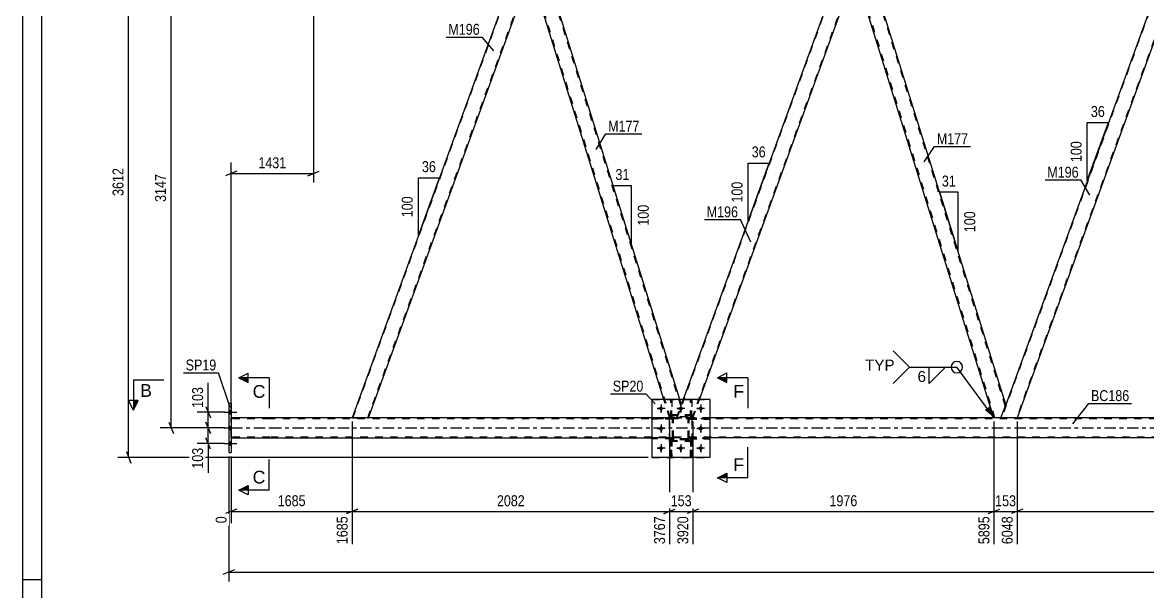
# Model space of a CAD drawing. Header units: millimetres. Extents: x 0 to 841, y 0 to 594.
# Drawn here: x 0 to 295.2, y 294.9 to 444.2 of the extents above; entities that cross this region are included whole.
import ezdxf

# ---------------------------------------------------------------- set-up
doc = ezdxf.new("R2010")
doc.units = ezdxf.units.MM
doc.linetypes.add('DXK_LINE_DOT2', pattern=[3.9198, 1.9599, -1.9599])
doc.linetypes.add('DXK_LINE_DOT3', pattern=[5.9187, 2.979, -0.9799, 0.9799, -0.9799])
doc.styles.add('Arial', font='ARIAL.TTF', dxfattribs={"height": 0.2})
doc.styles.add('Arial Narrow', font='ARIALN.TTF', dxfattribs={"height": 0.2})

# ---------------------------------------------------------------- blocks, each defined once
blk = doc.blocks.new('Unknown-814553059-1135')
at = {"color": 5, "linetype": 'Continuous'}
for p, q in [((0, 594), (0, 0)), ((5, 589), (5, 5)), ((5, 298), (0, 298))]:
    blk.add_line(p, q, dxfattribs=at)
blk = doc.blocks.new('Part-814553059-3948 - 3729')
at = {"color": 7, "linetype": 'DXK_LINE_DOT2'}
for p, q in [((170.57, 335.28), (165.17, 335.28)), ((165.17, 334.96), (165.17, 335.28)), ((170.57, 334.96), (165.17, 334.96)), ((169.97, 334.96), (169.97, 335.28)), ((170.57, 335.28), (170.57, 334.96))]:
    blk.add_line(p, q, dxfattribs=at)
blk = doc.blocks.new('Part-814553059-4118 - 3729')
at = {"color": 2, "linetype": 'Continuous'}
for p, q in [((64.87, 340.5), (54.75, 340.5)), ((165.17, 340.5), (64.97, 340.5)), ((335.44, 340.5), (180.37, 340.5)), ((54.75, 335.22), (64.87, 335.22)), ((64.97, 335.22), (165.17, 335.22)), ((335.44, 335.22), (180.37, 335.22))]:
    blk.add_line(p, q, dxfattribs=at)
at = {"color": 7, "linetype": 'DXK_LINE_DOT2'}
for p, q in [((54.75, 335.22), (54.75, 340.5)), ((64.87, 340.26), (54.75, 340.26)), ((740.54, 340.26), (64.97, 340.26)), ((180.37, 340.5), (165.17, 340.5)), ((64.87, 335.46), (54.75, 335.46)), ((741.3, 335.46), (64.97, 335.46)), ((180.37, 335.22), (165.17, 335.22))]:
    blk.add_line(p, q, dxfattribs=at)
at = {"color": 7, "linetype": 'DXK_LINE_DOT3'}
for p, q in [((54.75, 337.86), (64.87, 337.86)), ((64.97, 337.86), (740.92, 337.86))]:
    blk.add_line(p, q, dxfattribs=at)
blk = doc.blocks.new('Part-814553059-3914 - 3729')
at = {"color": 7, "linetype": 'DXK_LINE_DOT2'}
for p, q in [((174.97, 334.96), (174.97, 335.28)), ((174.97, 335.28), (180.37, 335.28)), ((180.37, 334.96), (174.97, 334.96)), ((175.57, 334.96), (175.57, 335.28)), ((180.37, 335.28), (180.37, 334.96))]:
    blk.add_line(p, q, dxfattribs=at)
blk = doc.blocks.new('Part-814553059-3931 - 3729')
at = {"color": 7, "linetype": 'DXK_LINE_DOT2'}
for p, q in [((170.57, 340.24), (170.6, 340.43)), ((170.6, 340.43), (170.57, 340.24)), ((170.57, 335.2), (170.57, 340.24)), ((170.81, 340.24), (170.83, 340.34)), ((170.81, 335.2), (170.81, 340.24)), ((170.83, 340.34), (170.88, 340.41)), ((170.86, 340.69), (171.05, 340.72)), ((171.05, 340.72), (170.86, 340.69)), ((170.88, 340.41), (170.96, 340.47)), ((170.96, 340.47), (171.05, 340.48)), ((174.49, 340.72), (171.05, 340.72)), ((171.05, 340.48), (174.49, 340.48)), ((174.49, 340.72), (174.67, 340.69)), ((174.67, 340.69), (174.49, 340.72)), ((174.49, 340.48), (174.58, 340.47)), ((174.58, 340.47), (174.66, 340.41)), ((174.66, 340.41), (174.71, 340.34)), ((174.71, 340.34), (174.73, 340.24)), ((174.73, 335.2), (174.73, 340.24)), ((174.93, 340.43), (174.97, 340.24)), ((174.97, 340.24), (174.93, 340.43)), ((174.97, 335.2), (174.97, 340.24)), ((170.6, 335.02), (170.57, 335.2)), ((170.57, 335.2), (170.6, 335.02)), ((170.83, 335.11), (170.81, 335.2)), ((170.88, 335.03), (170.83, 335.11)), ((171.05, 334.72), (170.86, 334.76)), ((170.86, 334.76), (171.05, 334.72)), ((170.96, 334.98), (170.88, 335.03)), ((171.05, 334.96), (170.96, 334.98)), ((174.49, 334.96), (171.05, 334.96)), ((174.49, 334.72), (171.05, 334.72)), ((174.58, 334.98), (174.49, 334.96)), ((174.67, 334.76), (174.49, 334.72)), ((174.49, 334.72), (174.67, 334.76)), ((174.66, 335.03), (174.58, 334.98)), ((174.71, 335.11), (174.66, 335.03)), ((174.73, 335.2), (174.71, 335.11)), ((174.97, 335.2), (174.93, 335.02)), ((174.93, 335.02), (174.97, 335.2))]:
    blk.add_line(p, q, dxfattribs=at)
at = {"color": 7, "linetype": 'DXK_LINE_DOT3'}
blk.add_line((172.77, 337.72), (172.77, 337.72), dxfattribs=at)
at = {"color": 7, "linetype": 'DXK_LINE_DOT2'}
for centre, start, end in [((171.05, 340.24), 112.5, 157.5), ((171.05, 340.24), 112.5, 157.5), ((174.49, 340.24), 22.5, 67.5), ((174.49, 340.24), 22.5, 67.5), ((171.05, 335.2), 202.5, 247.5), ((171.05, 335.2), 202.5, 247.5), ((174.49, 335.2), 292.5, 337.5), ((174.49, 335.2), 292.5, 337.5)]:
    blk.add_arc(centre, 0.48, start, end, dxfattribs=at)
blk = doc.blocks.new('Part-814553059-3932 - 3729')
at = {"color": 7, "linetype": 'DXK_LINE_DOT2'}
for p, q in [((175.77, 341.12), (169.77, 341.12)), ((169.77, 334.32), (169.77, 341.12)), ((175.77, 334.32), (175.77, 341.12)), ((175.77, 334.32), (169.77, 334.32))]:
    blk.add_line(p, q, dxfattribs=at)
blk = doc.blocks.new('Part-814553059-3933 - 3729')
at = {"color": 7, "linetype": 'DXK_LINE_DOT2'}
for p, q in [((174.97, 340.16), (174.97, 340.48)), ((174.97, 340.48), (180.37, 340.48)), ((180.37, 340.16), (174.97, 340.16)), ((175.57, 340.16), (175.57, 340.48)), ((180.37, 340.48), (180.37, 340.16))]:
    blk.add_line(p, q, dxfattribs=at)
blk = doc.blocks.new('Bolt-814553059-4096 - 3729')
at = {"linetype": 'Continuous'}
for points in [[(54.75, 341.52), (54.75, 342.4), (54.11, 342.4), (54.11, 341.52)], [(54.75, 341.52), (54.75, 342.4), (54.11, 342.4), (54.11, 341.52)], [(54.75, 341.52), (54.75, 342.4), (54.11, 342.4), (54.11, 341.52)], [(54.75, 337.44), (54.75, 338.32), (54.11, 338.32), (54.11, 337.44)], [(54.75, 337.44), (54.75, 338.32), (54.11, 338.32), (54.11, 337.44)], [(54.75, 333.32), (54.75, 334.2), (54.11, 334.2), (54.11, 333.32)], [(54.75, 333.32), (54.75, 334.2), (54.11, 334.2), (54.11, 333.32)], [(54.75, 333.32), (54.75, 334.2), (54.11, 334.2), (54.11, 333.32)]]:
    blk.add_hatch(color=1, dxfattribs=at).paths.add_polyline_path(points)
at = {"color": 1, "linetype": 'Continuous'}
for p, q in [((52.95, 341.96), (56.27, 341.96)), ((52.95, 341.96), (56.27, 341.96)), ((52.95, 341.96), (56.27, 341.96)), ((54.11, 342.4), (54.75, 342.4)), ((54.11, 342.4), (54.75, 342.4)), ((54.11, 342.4), (54.75, 342.4)), ((54.11, 341.52), (54.75, 341.52)), ((54.11, 341.52), (54.75, 341.52)), ((54.11, 341.52), (54.75, 341.52)), ((52.95, 337.88), (56.27, 337.88)), ((52.95, 337.88), (56.27, 337.88)), ((54.11, 338.32), (54.75, 338.32)), ((54.11, 338.32), (54.75, 338.32)), ((54.11, 337.44), (54.75, 337.44)), ((54.11, 337.44), (54.75, 337.44)), ((52.95, 333.76), (56.27, 333.76)), ((52.95, 333.76), (56.27, 333.76)), ((52.95, 333.76), (56.27, 333.76)), ((54.11, 334.2), (54.75, 334.2)), ((54.11, 334.2), (54.75, 334.2)), ((54.11, 334.2), (54.75, 334.2)), ((54.11, 333.32), (54.75, 333.32)), ((54.11, 333.32), (54.75, 333.32)), ((54.11, 333.32), (54.75, 333.32))]:
    blk.add_line(p, q, dxfattribs=at)
blk = doc.blocks.new('Part-814553059-3947 - 3729')
at = {"color": 7, "linetype": 'DXK_LINE_DOT2'}
for p, q in [((170.57, 340.48), (165.17, 340.48)), ((165.17, 340.16), (165.17, 340.48)), ((170.57, 340.16), (165.17, 340.16)), ((169.97, 340.16), (169.97, 340.48)), ((170.57, 340.48), (170.57, 340.16))]:
    blk.add_line(p, q, dxfattribs=at)
blk = doc.blocks.new('Bolt-814553059-3953 - 3729')
at = {"linetype": 'Continuous'}
for points in [[(168.09, 342.92, -1), (167.05, 342.92, -1)], [(173.29, 342.92, -1), (172.25, 342.92, -1)], [(178.49, 342.92, -1), (177.45, 342.92, -1)], [(168.09, 337.72, -1), (167.05, 337.72, -1)], [(178.49, 337.72, -1), (177.45, 337.72, -1)], [(168.09, 332.52, -1), (167.05, 332.52, -1)], [(173.29, 332.52, -1), (172.25, 332.52, -1)], [(178.49, 332.52, -1), (177.45, 332.52, -1)]]:
    blk.add_hatch(color=1, dxfattribs=at).paths.add_polyline_path(points)
at = {"color": 1, "linetype": 'Continuous'}
for p, q in [((168.61, 342.92), (166.53, 342.92)), ((167.57, 343.96), (167.57, 341.88)), ((173.81, 342.92), (171.73, 342.92)), ((172.77, 343.96), (172.77, 341.88)), ((179.01, 342.92), (176.93, 342.92)), ((177.97, 343.96), (177.97, 341.88)), ((168.61, 337.72), (166.53, 337.72)), ((167.57, 338.76), (167.57, 336.68)), ((179.01, 337.72), (176.93, 337.72)), ((177.97, 338.76), (177.97, 336.68)), ((168.61, 332.52), (166.53, 332.52)), ((167.57, 333.56), (167.57, 331.48)), ((173.81, 332.52), (171.73, 332.52)), ((172.77, 333.56), (172.77, 331.48)), ((179.01, 332.52), (176.93, 332.52)), ((177.97, 333.56), (177.97, 331.48))]:
    blk.add_line(p, q, dxfattribs=at)
blk = doc.blocks.new('Bolt-814553059-3954 - 3729')
at = {"color": 1, "linetype": 'Continuous'}
for p, q in [((166.53, 342.92), (167.22, 342.92)), ((167.57, 343.96), (167.57, 343.27)), ((167.57, 341.88), (167.57, 342.58)), ((168.61, 342.92), (167.91, 342.92)), ((171.73, 342.92), (172.42, 342.92)), ((172.77, 343.96), (172.77, 343.27)), ((172.77, 341.88), (172.77, 342.58)), ((173.81, 342.92), (173.11, 342.92)), ((176.93, 342.92), (177.62, 342.92)), ((177.97, 343.96), (177.97, 343.27)), ((177.97, 341.88), (177.97, 342.58)), ((179.01, 342.92), (178.31, 342.92)), ((166.53, 337.72), (167.22, 337.72)), ((167.57, 338.76), (167.57, 338.07)), ((167.57, 336.68), (167.57, 337.38)), ((168.61, 337.72), (167.91, 337.72)), ((176.93, 337.72), (177.62, 337.72)), ((177.97, 338.76), (177.97, 338.07)), ((177.97, 336.68), (177.97, 337.38)), ((179.01, 337.72), (178.31, 337.72)), ((166.53, 332.52), (167.22, 332.52)), ((167.57, 333.56), (167.57, 332.87)), ((167.57, 331.48), (167.57, 332.18)), ((168.61, 332.52), (167.91, 332.52)), ((171.73, 332.52), (172.42, 332.52)), ((172.77, 333.56), (172.77, 332.87)), ((172.77, 331.48), (172.77, 332.18)), ((173.81, 332.52), (173.11, 332.52)), ((176.93, 332.52), (177.62, 332.52)), ((177.97, 333.56), (177.97, 332.87)), ((177.97, 331.48), (177.97, 332.18)), ((179.01, 332.52), (178.31, 332.52))]:
    blk.add_line(p, q, dxfattribs=at)
blk = doc.blocks.new('Part-814553059-3980 - 3729')
at = {"color": 2, "linetype": 'Continuous'}
for p, q in [((54.11, 344.36), (54.75, 344.36)), ((54.11, 344.36), (54.11, 331.36)), ((54.75, 344.36), (54.75, 331.36)), ((54.11, 331.36), (54.75, 331.36))]:
    blk.add_line(p, q, dxfattribs=at)
blk = doc.blocks.new('Part-814553059-3999 - 3729')
at = {"color": 2, "linetype": 'Continuous'}
for p, q in [((170.12, 345.32), (170.12, 345.32)), ((170.44, 345.32), (170.12, 345.32)), ((170.44, 345.32), (170.44, 345.32))]:
    blk.add_line(p, q, dxfattribs=at)
at = {"color": 7, "linetype": 'DXK_LINE_DOT2'}
for p, q in [((170.12, 340.48), (170.12, 345.32)), ((170.44, 340.48), (170.44, 345.32)), ((170.12, 341.08), (170.44, 341.08)), ((170.44, 340.48), (170.12, 340.48))]:
    blk.add_line(p, q, dxfattribs=at)
blk = doc.blocks.new('Part-814553059-4005 - 3729')
at = {"color": 7, "linetype": 'DXK_LINE_DOT2'}
for p, q in [((170.12, 340.48), (170.12, 345.32)), ((170.12, 345.32), (170.44, 345.32)), ((170.44, 345.32), (170.44, 340.48)), ((170.12, 341.08), (170.44, 341.08)), ((170.44, 340.48), (170.12, 340.48))]:
    blk.add_line(p, q, dxfattribs=at)
blk = doc.blocks.new('Part-814553059-4008 - 3729')
at = {"color": 7, "linetype": 'DXK_LINE_DOT2'}
for p, q in [((175.32, 330.12), (175.32, 334.96)), ((175.32, 334.96), (175.64, 334.96)), ((175.32, 334.36), (175.64, 334.36)), ((175.64, 334.96), (175.64, 330.12)), ((175.64, 330.12), (175.32, 330.12))]:
    blk.add_line(p, q, dxfattribs=at)
blk = doc.blocks.new('Part-814553059-4011 - 3729')
at = {"color": 7, "linetype": 'DXK_LINE_DOT2'}
for p, q in [((170.12, 330.12), (170.12, 334.96)), ((170.12, 334.96), (170.44, 334.96)), ((170.12, 334.36), (170.44, 334.36)), ((170.44, 334.96), (170.44, 330.12)), ((170.44, 330.12), (170.12, 330.12))]:
    blk.add_line(p, q, dxfattribs=at)
blk = doc.blocks.new('Part-814553059-4014 - 3729')
at = {"color": 7, "linetype": 'DXK_LINE_DOT2'}
for p, q in [((180.37, 335.28), (174.97, 335.28)), ((174.97, 335.28), (174.97, 334.96)), ((174.97, 334.96), (180.37, 334.96)), ((175.57, 334.96), (175.57, 335.28)), ((180.37, 334.96), (180.37, 335.28))]:
    blk.add_line(p, q, dxfattribs=at)
blk = doc.blocks.new('Part-814553059-4025 - 3729')
at = {"color": 7, "linetype": 'DXK_LINE_DOT2'}
for p, q in [((180.37, 340.48), (174.97, 340.48)), ((174.97, 340.48), (174.97, 340.16)), ((174.97, 340.16), (180.37, 340.16)), ((175.57, 340.16), (175.57, 340.48)), ((180.37, 340.16), (180.37, 340.48))]:
    blk.add_line(p, q, dxfattribs=at)
blk = doc.blocks.new('Part-814553059-4033 - 3729')
at = {"color": 2, "linetype": 'Continuous'}
for p, q in [((220.03, 461.72), (218.5, 457.53)), ((221.35, 461.72), (220.03, 461.72)), ((258.05, 343.97), (221.35, 461.72)), ((254.94, 340.5), (218.48, 457.47)), ((218.5, 457.53), (218.5, 457.52)), ((256.78, 340.5), (258.03, 343.92))]:
    blk.add_line(p, q, dxfattribs=at)
at = {"color": 7, "linetype": 'DXK_LINE_DOT2'}
for p, q in [((257.91, 343.6), (221.09, 461.72)), ((255.19, 340.5), (218.62, 457.84)), ((218.5, 457.53), (218.48, 457.47)), ((258.03, 343.92), (258.05, 343.97)), ((256.78, 340.5), (254.94, 340.5))]:
    blk.add_line(p, q, dxfattribs=at)
blk = doc.blocks.new('Part-814553059-4038 - 3729')
at = {"color": 7, "linetype": 'DXK_LINE_DOT2'}
for p, q in [((301.08, 461.72), (256.95, 340.5)), ((304.99, 461.72), (260.87, 340.5)), ((305.16, 461.72), (303.63, 457.52)), ((258.03, 343.92), (256.78, 340.5)), ((261.04, 340.5), (256.78, 340.5))]:
    blk.add_line(p, q, dxfattribs=at)
at = {"color": 2, "linetype": 'Continuous'}
for p, q in [((300.91, 461.72), (258.03, 343.92)), ((305.16, 461.72), (300.91, 461.72)), ((303.63, 457.52), (261.04, 340.5))]:
    blk.add_line(p, q, dxfattribs=at)
blk = doc.blocks.new('Part-814553059-4060 - 3729')
at = {"color": 7, "linetype": 'DXK_LINE_DOT2'}
for p, q in [((175.64, 334.96), (175.32, 334.96)), ((175.32, 334.96), (175.32, 330.12)), ((175.32, 334.36), (175.64, 334.36)), ((175.64, 330.12), (175.64, 334.96)), ((175.32, 330.12), (175.64, 330.12))]:
    blk.add_line(p, q, dxfattribs=at)
blk = doc.blocks.new('Part-814553059-4061 - 3729')
at = {"color": 7, "linetype": 'DXK_LINE_DOT2'}
for p, q in [((170.44, 334.96), (170.12, 334.96)), ((170.12, 334.96), (170.12, 330.12)), ((170.12, 334.36), (170.44, 334.36)), ((170.44, 330.12), (170.44, 334.96)), ((170.12, 330.12), (170.44, 330.12))]:
    blk.add_line(p, q, dxfattribs=at)
blk = doc.blocks.new('Part-814553059-4071 - 3729')
at = {"color": 7, "linetype": 'DXK_LINE_DOT2'}
for p, q in [((165.17, 345.32), (180.37, 345.32)), ((165.17, 345.32), (165.17, 330.12)), ((180.37, 345.32), (180.37, 330.12)), ((165.17, 330.12), (180.37, 330.12))]:
    blk.add_line(p, q, dxfattribs=at)
blk = doc.blocks.new('Part-814553059-4153 - 3729')
at = {"color": 2, "linetype": 'Continuous'}
for p, q in [((130.64, 461.72), (86.52, 340.5)), ((134.89, 461.72), (130.64, 461.72)), ((90.77, 340.5), (133.36, 457.52))]:
    blk.add_line(p, q, dxfattribs=at)
at = {"color": 7, "linetype": 'DXK_LINE_DOT2'}
for p, q in [((86.69, 340.5), (130.81, 461.72)), ((90.6, 340.5), (134.72, 461.72)), ((133.36, 457.52), (134.89, 461.72)), ((86.52, 340.5), (90.77, 340.5))]:
    blk.add_line(p, q, dxfattribs=at)
blk = doc.blocks.new('Part-814553059-4079 - 3729')
at = {"color": 7, "linetype": 'DXK_LINE_DOT2'}
for p, q in [((170.57, 340.48), (165.17, 340.48)), ((165.17, 340.48), (165.17, 340.16)), ((170.57, 340.16), (165.17, 340.16)), ((169.97, 340.16), (169.97, 340.48)), ((170.57, 340.16), (170.57, 340.48))]:
    blk.add_line(p, q, dxfattribs=at)
blk = doc.blocks.new('Part-814553059-4082 - 3729')
at = {"color": 7, "linetype": 'DXK_LINE_DOT2'}
for p, q in [((170.57, 335.28), (165.17, 335.28)), ((165.17, 335.28), (165.17, 334.96)), ((170.57, 334.96), (165.17, 334.96)), ((169.97, 334.96), (169.97, 335.28)), ((170.57, 334.96), (170.57, 335.28))]:
    blk.add_line(p, q, dxfattribs=at)
blk = doc.blocks.new('Part-814553059-4087 - 3729')
at = {"color": 2, "linetype": 'Continuous'}
for p, q in [((180.37, 345.32), (165.17, 345.32)), ((165.17, 345.32), (165.17, 330.12)), ((180.37, 345.32), (180.37, 330.12)), ((180.37, 330.12), (165.17, 330.12))]:
    blk.add_line(p, q, dxfattribs=at)
blk = doc.blocks.new('Part-814553059-4090 - 3729')
at = {"color": 7, "linetype": 'DXK_LINE_DOT2'}
for p, q in [((175.32, 340.48), (175.32, 345.32)), ((175.32, 345.32), (175.64, 345.32)), ((175.64, 345.32), (175.64, 340.48)), ((175.32, 341.08), (175.64, 341.08)), ((175.64, 340.48), (175.32, 340.48))]:
    blk.add_line(p, q, dxfattribs=at)
blk = doc.blocks.new('Part-814553059-4095 - 3729')
at = {"color": 7, "linetype": 'DXK_LINE_DOT2'}
for p, q in [((171.82, 340.5), (215.94, 461.72)), ((175.74, 340.5), (219.86, 461.72)), ((218.5, 457.52), (220.03, 461.72)), ((171.65, 340.5), (173.41, 345.32)), ((175.91, 340.5), (177.66, 345.32)), ((175.91, 340.5), (171.65, 340.5))]:
    blk.add_line(p, q, dxfattribs=at)
at = {"color": 2, "linetype": 'Continuous'}
for p, q in [((215.77, 461.72), (173.41, 345.32)), ((220.03, 461.72), (215.77, 461.72)), ((177.66, 345.32), (218.5, 457.52))]:
    blk.add_line(p, q, dxfattribs=at)
blk = doc.blocks.new('Part-814553059-4112 - 3729')
at = {"color": 2, "linetype": 'Continuous'}
for p, q in [((175.32, 345.32), (175.32, 345.32)), ((175.64, 345.32), (175.32, 345.32)), ((175.64, 345.32), (175.64, 345.32))]:
    blk.add_line(p, q, dxfattribs=at)
at = {"color": 7, "linetype": 'DXK_LINE_DOT2'}
for p, q in [((175.32, 340.48), (175.32, 345.32)), ((175.64, 340.48), (175.64, 345.32)), ((175.32, 341.08), (175.64, 341.08)), ((175.64, 340.48), (175.32, 340.48))]:
    blk.add_line(p, q, dxfattribs=at)
blk = doc.blocks.new('Part-814553059-4148 - 3729')
at = {"color": 2, "linetype": 'Continuous'}
for p, q in [((134.89, 461.72), (133.37, 457.53)), ((136.21, 461.72), (134.89, 461.72)), ((172.49, 345.32), (136.21, 461.72)), ((168.3, 345.32), (133.35, 457.47)), ((133.37, 457.53), (133.36, 457.52))]:
    blk.add_line(p, q, dxfattribs=at)
at = {"color": 7, "linetype": 'DXK_LINE_DOT2'}
for p, q in [((172.78, 343.6), (135.96, 461.72)), ((170.06, 340.5), (133.48, 457.84)), ((133.37, 457.53), (133.35, 457.47)), ((169.81, 340.5), (168.3, 345.32)), ((171.65, 340.5), (172.91, 343.97)), ((172.91, 343.97), (172.49, 345.32)), ((169.81, 340.5), (171.65, 340.5))]:
    blk.add_line(p, q, dxfattribs=at)
blk = doc.blocks.new('Part-814553059-4163 - 3729')
at = {"color": 7, "linetype": 'DXK_LINE_DOT2'}
for p, q in [((175.77, 341.26), (169.77, 341.26)), ((169.77, 334.46), (169.77, 341.26)), ((175.77, 334.46), (175.77, 341.26)), ((175.77, 334.46), (169.77, 334.46))]:
    blk.add_line(p, q, dxfattribs=at)
blk = doc.blocks.new('Part-814553059-4164 - 3729')
at = {"color": 7, "linetype": 'DXK_LINE_DOT2'}
for p, q in [((170.57, 340.24), (170.6, 340.43)), ((170.6, 340.43), (170.57, 340.24)), ((170.57, 335.2), (170.57, 340.24)), ((170.81, 340.24), (170.83, 340.34)), ((170.81, 335.2), (170.81, 340.24)), ((170.83, 340.34), (170.88, 340.41)), ((170.86, 340.69), (171.05, 340.72)), ((171.05, 340.72), (170.86, 340.69)), ((170.88, 340.41), (170.96, 340.47)), ((170.96, 340.47), (171.05, 340.48)), ((174.49, 340.72), (171.05, 340.72)), ((171.05, 340.48), (174.49, 340.48)), ((174.49, 340.72), (174.67, 340.69)), ((174.67, 340.69), (174.49, 340.72)), ((174.49, 340.48), (174.58, 340.47)), ((174.58, 340.47), (174.66, 340.41)), ((174.66, 340.41), (174.71, 340.34)), ((174.71, 340.34), (174.73, 340.24)), ((174.73, 335.2), (174.73, 340.24)), ((174.93, 340.43), (174.97, 340.24)), ((174.97, 340.24), (174.93, 340.43)), ((174.97, 335.2), (174.97, 340.24)), ((170.6, 335.02), (170.57, 335.2)), ((170.57, 335.2), (170.6, 335.02)), ((170.83, 335.11), (170.81, 335.2)), ((170.88, 335.03), (170.83, 335.11)), ((171.05, 334.72), (170.86, 334.76)), ((170.86, 334.76), (171.05, 334.72)), ((170.96, 334.98), (170.88, 335.03)), ((171.05, 334.96), (170.96, 334.98)), ((174.49, 334.96), (171.05, 334.96)), ((174.49, 334.72), (171.05, 334.72)), ((174.58, 334.98), (174.49, 334.96)), ((174.67, 334.76), (174.49, 334.72)), ((174.49, 334.72), (174.67, 334.76)), ((174.66, 335.03), (174.58, 334.98)), ((174.71, 335.11), (174.66, 335.03)), ((174.73, 335.2), (174.71, 335.11)), ((174.97, 335.2), (174.93, 335.02)), ((174.93, 335.02), (174.97, 335.2))]:
    blk.add_line(p, q, dxfattribs=at)
at = {"color": 7, "linetype": 'DXK_LINE_DOT3'}
blk.add_line((172.77, 337.72), (172.77, 337.72), dxfattribs=at)
at = {"color": 7, "linetype": 'DXK_LINE_DOT2'}
for centre, start, end in [((171.05, 340.24), 112.5, 157.5), ((171.05, 340.24), 112.5, 157.5), ((174.49, 340.24), 22.5, 67.5), ((174.49, 340.24), 22.5, 67.5), ((171.05, 335.2), 202.5, 247.5), ((171.05, 335.2), 202.5, 247.5), ((174.49, 335.2), 292.5, 337.5), ((174.49, 335.2), 292.5, 337.5)]:
    blk.add_arc(centre, 0.48, start, end, dxfattribs=at)
blk = doc.blocks.new('StraightDimension-814553059-4548 - 3729')
at = {"color": 7, "linetype": 'Continuous'}
for p, q in [((254.94, 339.5), (254.94, 307.35)), ((261.04, 339.5), (261.04, 307.35)), ((253.44, 315.36), (256.44, 316.56)), ((254.94, 315.96), (261.04, 315.96)), ((262.54, 316.56), (259.54, 315.36))]:
    blk.add_line(p, q, dxfattribs=at)
at = {"color": 0}
blk.add_wipeout([(261.33, 316.71), (261.33, 320.91), (254.65, 320.91), (254.65, 316.71)], dxfattribs=at)
at = {"color": 3, "style": 'Arial Narrow'}
blk.add_text('153', height=2.863, dxfattribs=at).set_placement((255.25, 317.31))
at = {"color": 0, "linetype": 'Continuous'}
blk.add_wipeout([(260.44, 315.26), (256.24, 315.26), (256.24, 306.75), (260.44, 306.75)], dxfattribs=at)
at = {"color": 3, "linetype": 'Continuous', "style": 'Arial Narrow'}
blk.add_text('6048', height=2.863, rotation=90.0002, dxfattribs=at).set_placement((259.84, 307.35))
blk = doc.blocks.new('StraightDimension-814553059-4567 - 3729')
at = {"color": 7, "linetype": 'Continuous'}
for p, q in [((261.04, 339.5), (261.04, 307.35)), ((340.07, 339.5), (340.07, 307.35)), ((262.54, 316.56), (259.54, 315.36)), ((261.04, 315.96), (340.07, 315.96)), ((338.57, 315.36), (341.57, 316.56))]:
    blk.add_line(p, q, dxfattribs=at)
at = {"color": 0}
blk.add_wipeout([(304.81, 316.71), (304.81, 320.91), (296.3, 320.91), (296.3, 316.71)], dxfattribs=at)
at = {"color": 0, "linetype": 'Continuous'}
blk.add_wipeout([(339.47, 315.26), (335.27, 315.26), (335.27, 306.75), (339.47, 306.75)], dxfattribs=at)
at = {"color": 3, "style": 'Arial Narrow'}
blk.add_text('1976', height=2.863, dxfattribs=at).set_placement((296.9, 317.31))
at = {"color": 3, "linetype": 'Continuous', "style": 'Arial Narrow'}
blk.add_text('8024', height=2.863, rotation=90.0002, dxfattribs=at).set_placement((338.87, 307.35))
blk = doc.blocks.new('StraightDimension-814553059-4493 - 3729')
at = {"color": 7, "linetype": 'Continuous'}
for p, q in [((86.52, 339.5), (86.52, 307.35)), ((169.81, 339.5), (169.81, 307.35)), ((88.02, 316.56), (85.02, 315.36)), ((86.52, 315.96), (169.81, 315.96)), ((168.31, 315.36), (171.31, 316.56))]:
    blk.add_line(p, q, dxfattribs=at)
at = {"color": 0}
blk.add_wipeout([(132.42, 316.71), (132.42, 320.91), (123.9, 320.91), (123.9, 316.71)], dxfattribs=at)
at = {"color": 0, "linetype": 'Continuous'}
blk.add_wipeout([(169.21, 315.26), (165.01, 315.26), (165.01, 306.75), (169.21, 306.75)], dxfattribs=at)
at = {"color": 3, "style": 'Arial Narrow'}
blk.add_text('2082', height=2.863, dxfattribs=at).set_placement((124.5, 317.31))
at = {"color": 3, "linetype": 'Continuous', "style": 'Arial Narrow'}
blk.add_text('3767', height=2.863, rotation=90.0002, dxfattribs=at).set_placement((168.61, 307.35))
blk = doc.blocks.new('StraightDimension-814553059-4896 - 3729')
at = {"color": 7, "linetype": 'Continuous'}
for p, q in [((28.45, 473.09), (27.25, 476.09)), ((78.01, 474.59), (25, 474.59)), ((27.85, 330.12), (27.85, 474.59)), ((27.25, 331.62), (28.45, 328.62)), ((164.17, 330.12), (25, 330.12))]:
    blk.add_line(p, q, dxfattribs=at)
at = {"color": 0}
blk.add_wipeout([(27.1, 406.61), (22.9, 406.61), (22.9, 398.1), (27.1, 398.1)], dxfattribs=at)
at = {"color": 3, "style": 'Arial Narrow'}
blk.add_text('3612', height=2.863, rotation=90.0002, dxfattribs=at).set_placement((26.5, 398.7))
blk = doc.blocks.new('StraightDimension-814553059-4780 - 3729')
at = {"color": 7, "linetype": 'Continuous'}
for p, q in [((74.73, 463.72), (36.15, 463.72)), ((39.6, 462.22), (38.4, 465.22)), ((39, 337.86), (39, 463.72)), ((53.11, 337.86), (36.15, 337.86)), ((38.4, 339.36), (39.6, 336.36))]:
    blk.add_line(p, q, dxfattribs=at)
at = {"color": 0}
blk.add_wipeout([(38.25, 405.05), (34.05, 405.05), (34.05, 396.53), (38.25, 396.53)], dxfattribs=at)
at = {"color": 3, "style": 'Arial Narrow'}
blk.add_text('3147', height=2.863, rotation=90.0002, dxfattribs=at).set_placement((37.65, 397.13))
blk = doc.blocks.new('AngleDimension-814553059-5147 - 3729')
at = {"color": 7, "linetype": 'Continuous'}
for p, q in [((279.43, 417.93), (284.97, 417.93)), ((279.43, 402.71), (284.97, 417.93)), ((279.43, 402.71), (279.43, 417.93)), ((283.7, 414.44), (284.97, 417.93))]:
    blk.add_line(p, q, dxfattribs=at)
at = {"color": 0}
for points in [[(284.63, 418.83), (284.63, 423.03), (279.77, 423.03), (279.77, 418.83)], [(278.53, 413.66), (274.33, 413.66), (274.33, 406.98), (278.53, 406.98)]]:
    blk.add_wipeout(points, dxfattribs=at)
at = {"color": 3, "style": 'Arial Narrow'}
blk.add_text('36', height=2.863, dxfattribs=at).set_placement((280.37, 419.43))
blk.add_text('100', height=2.863, rotation=90.0002, dxfattribs=at).set_placement((277.93, 407.58))
blk = doc.blocks.new('StraightDimension-814553059-4828 - 3729')
at = {"color": 7, "linetype": 'Continuous'}
for p, q in [((48.13, 343.46), (49.33, 340.46)), ((53.11, 341.96), (45.88, 341.96)), ((48.73, 337.86), (48.73, 341.96)), ((53.11, 337.86), (45.88, 337.86)), ((49.33, 336.36), (48.13, 339.36))]:
    blk.add_line(p, q, dxfattribs=at)
at = {"color": 0}
blk.add_wipeout([(47.98, 349.17), (43.78, 349.17), (43.78, 342.48), (47.98, 342.48)], dxfattribs=at)
at = {"color": 7, "linetype": 'Continuous'}
blk.add_line((48.73, 341.96), (48.73, 349.69), dxfattribs=at)
blk.add_line((48.73, 341.96), (48.73, 349.69), dxfattribs=at)
at = {"color": 3, "style": 'Arial Narrow'}
blk.add_text('103', height=2.863, rotation=90.0002, dxfattribs=at).set_placement((47.38, 343.08))
blk = doc.blocks.new('StraightDimension-814553059-4529 - 3729')
at = {"color": 7, "linetype": 'Continuous'}
for p, q in [((175.91, 339.5), (175.91, 307.35)), ((254.94, 339.5), (254.94, 307.35)), ((177.41, 316.56), (174.41, 315.36)), ((175.91, 315.96), (254.94, 315.96)), ((253.44, 315.36), (256.44, 316.56))]:
    blk.add_line(p, q, dxfattribs=at)
at = {"color": 0}
blk.add_wipeout([(219.68, 316.71), (219.68, 320.91), (211.17, 320.91), (211.17, 316.71)], dxfattribs=at)
at = {"color": 0, "linetype": 'Continuous'}
blk.add_wipeout([(254.34, 315.26), (250.14, 315.26), (250.14, 306.75), (254.34, 306.75)], dxfattribs=at)
at = {"color": 3, "style": 'Arial Narrow'}
blk.add_text('1976', height=2.863, dxfattribs=at).set_placement((211.77, 317.31))
at = {"color": 3, "linetype": 'Continuous', "style": 'Arial Narrow'}
blk.add_text('5895', height=2.863, rotation=90.0002, dxfattribs=at).set_placement((253.74, 307.35))
blk = doc.blocks.new('AngleDimension-814553059-4471 - 3729')
at = {"color": 7, "linetype": 'Continuous'}
for p, q in [((159.84, 401.39), (155.02, 401.39)), ((159.84, 385.92), (155.02, 401.39)), ((159.84, 385.92), (159.84, 401.39)), ((166.01, 366.13), (159.84, 385.92))]:
    blk.add_line(p, q, dxfattribs=at)
at = {"color": 0}
for points in [[(159.86, 402.29), (159.86, 406.49), (155, 406.49), (155, 402.29)], [(164.94, 397), (160.74, 397), (160.74, 390.31), (164.94, 390.31)]]:
    blk.add_wipeout(points, dxfattribs=at)
at = {"color": 3, "style": 'Arial Narrow'}
blk.add_text('31', height=2.863, dxfattribs=at).set_placement((155.6, 402.89))
blk.add_text('100', height=2.863, rotation=90.0002, dxfattribs=at).set_placement((164.34, 390.91))
blk = doc.blocks.new('StraightDimension-814553059-4482 - 3729')
at = {"color": 7, "linetype": 'Continuous'}
for p, q in [((54.11, 330.36), (54.11, 297.58)), ((55.61, 300.58), (52.61, 299.38)), ((54.11, 299.98), (793.69, 299.98))]:
    blk.add_line(p, q, dxfattribs=at)
blk = doc.blocks.new('StraightDimension-814553059-4510 - 3729')
at = {"color": 7, "linetype": 'Continuous'}
for p, q in [((169.81, 339.5), (169.81, 307.35)), ((175.91, 339.5), (175.91, 307.35)), ((168.31, 315.36), (171.31, 316.56)), ((169.81, 315.96), (175.91, 315.96)), ((177.41, 316.56), (174.41, 315.36))]:
    blk.add_line(p, q, dxfattribs=at)
at = {"color": 0}
blk.add_wipeout([(176.2, 316.71), (176.2, 320.91), (169.51, 320.91), (169.51, 316.71)], dxfattribs=at)
at = {"color": 3, "style": 'Arial Narrow'}
blk.add_text('153', height=2.863, dxfattribs=at).set_placement((170.11, 317.31))
at = {"color": 0, "linetype": 'Continuous'}
blk.add_wipeout([(175.31, 315.26), (171.11, 315.26), (171.11, 306.75), (175.31, 306.75)], dxfattribs=at)
at = {"color": 3, "linetype": 'Continuous', "style": 'Arial Narrow'}
blk.add_text('3920', height=2.863, rotation=90.0002, dxfattribs=at).set_placement((174.71, 307.35))
blk = doc.blocks.new('StraightDimension-814553059-4769 - 3729')
at = {"color": 7, "linetype": 'Continuous'}
for p, q in [((86.52, 339.5), (86.52, 307.35)), ((54.75, 330.36), (54.75, 312.83)), ((56.25, 316.56), (53.25, 315.36)), ((54.75, 315.96), (86.52, 315.96)), ((85.02, 315.36), (88.02, 316.56))]:
    blk.add_line(p, q, dxfattribs=at)
at = {"color": 0}
blk.add_wipeout([(74.89, 316.71), (74.89, 320.91), (66.38, 320.91), (66.38, 316.71)], dxfattribs=at)
at = {"color": 0, "linetype": 'Continuous'}
for points in [[(54.15, 315.26), (49.95, 315.26), (49.95, 312.23), (54.15, 312.23)], [(85.92, 315.26), (81.72, 315.26), (81.72, 306.75), (85.92, 306.75)]]:
    blk.add_wipeout(points, dxfattribs=at)
at = {"color": 3, "style": 'Arial Narrow'}
blk.add_text('1685', height=2.863, dxfattribs=at).set_placement((66.98, 317.31))
at = {"color": 3, "linetype": 'Continuous', "style": 'Arial Narrow'}
for s, height, p in [('0', 2.86, (53.55, 312.83)), ('1685', 2.863, (85.32, 307.35))]:
    blk.add_text(s, height=height, rotation=90.0002, dxfattribs=at).set_placement(p)
blk = doc.blocks.new('StraightDimension-814553059-4785 - 3729')
at = {"color": 7, "linetype": 'Continuous'}
for p, q in [((76.37, 460.72), (76.37, 402.22)), ((54.75, 341.5), (54.75, 407.47)), ((56.25, 405.22), (53.25, 404.02)), ((54.75, 404.62), (76.37, 404.62)), ((74.87, 404.02), (77.87, 405.22))]:
    blk.add_line(p, q, dxfattribs=at)
at = {"color": 0}
blk.add_wipeout([(69.81, 405.37), (69.81, 409.57), (61.3, 409.57), (61.3, 405.37)], dxfattribs=at)
at = {"color": 3, "style": 'Arial Narrow'}
blk.add_text('1431', height=2.863, dxfattribs=at).set_placement((61.9, 405.97))
blk = doc.blocks.new('StraightDimension-814553059-4838 - 3729')
at = {"color": 7, "linetype": 'Continuous'}
for p, q in [((53.11, 337.86), (45.88, 337.86)), ((48.13, 339.36), (49.33, 336.36)), ((48.73, 333.76), (48.73, 337.86)), ((53.11, 333.76), (45.88, 333.76)), ((49.33, 332.26), (48.13, 335.26))]:
    blk.add_line(p, q, dxfattribs=at)
at = {"color": 0}
blk.add_wipeout([(47.98, 333.23), (43.78, 333.23), (43.78, 326.55), (47.98, 326.55)], dxfattribs=at)
at = {"color": 7, "linetype": 'Continuous'}
blk.add_line((48.73, 333.76), (48.73, 326.03), dxfattribs=at)
blk.add_line((48.73, 333.76), (48.73, 326.03), dxfattribs=at)
at = {"color": 3, "style": 'Arial Narrow'}
blk.add_text('103', height=2.863, rotation=90.0002, dxfattribs=at).set_placement((47.38, 327.15))
blk = doc.blocks.new('AngleDimension-814553059-5105 - 3729')
at = {"color": 7, "linetype": 'Continuous'}
for p, q in [((103.89, 403.46), (109.43, 403.46)), ((103.89, 388.24), (109.43, 403.46)), ((103.89, 388.24), (103.89, 403.46)), ((104.88, 390.95), (109.43, 403.46))]:
    blk.add_line(p, q, dxfattribs=at)
at = {"color": 0}
for points in [[(109.09, 404.36), (109.09, 408.56), (104.23, 408.56), (104.23, 404.36)], [(102.99, 399.19), (98.79, 399.19), (98.79, 392.51), (102.99, 392.51)]]:
    blk.add_wipeout(points, dxfattribs=at)
at = {"color": 3, "style": 'Arial Narrow'}
blk.add_text('36', height=2.863, dxfattribs=at).set_placement((104.83, 404.96))
blk.add_text('100', height=2.863, rotation=90.0002, dxfattribs=at).set_placement((102.39, 393.11))
blk = doc.blocks.new('AngleDimension-814553059-5119 - 3729')
at = {"color": 7, "linetype": 'Continuous'}
for p, q in [((190.43, 407.32), (195.97, 407.32)), ((190.43, 392.09), (195.97, 407.32)), ((190.43, 392.09), (190.43, 407.32)), ((192.45, 397.64), (195.97, 407.32))]:
    blk.add_line(p, q, dxfattribs=at)
at = {"color": 0}
for points in [[(195.63, 408.22), (195.63, 412.42), (190.77, 412.42), (190.77, 408.22)], [(189.53, 403.05), (185.33, 403.05), (185.33, 396.36), (189.53, 396.36)]]:
    blk.add_wipeout(points, dxfattribs=at)
at = {"color": 3, "style": 'Arial Narrow'}
blk.add_text('36', height=2.863, dxfattribs=at).set_placement((191.37, 408.82))
blk.add_text('100', height=2.863, rotation=90.0002, dxfattribs=at).set_placement((188.93, 396.96))
blk = doc.blocks.new('AngleDimension-814553059-5133 - 3729')
at = {"color": 7, "linetype": 'Continuous'}
for p, q in [((243.84, 389.55), (240.69, 399.67)), ((245.51, 399.67), (240.69, 399.67)), ((245.51, 384.2), (240.69, 399.67)), ((245.51, 384.2), (245.51, 399.67))]:
    blk.add_line(p, q, dxfattribs=at)
at = {"color": 0}
for points in [[(245.53, 400.57), (245.53, 404.77), (240.67, 404.77), (240.67, 400.57)], [(250.61, 395.27), (246.41, 395.27), (246.41, 388.59), (250.61, 388.59)]]:
    blk.add_wipeout(points, dxfattribs=at)
at = {"color": 3, "style": 'Arial Narrow'}
blk.add_text('31', height=2.863, dxfattribs=at).set_placement((241.27, 401.17))
blk.add_text('100', height=2.863, rotation=90.0002, dxfattribs=at).set_placement((250.01, 389.19))
blk = doc.blocks.new('Mark-814553059-3976 - 3729')
at = {"color": 0}
blk.add_wipeout([(50.86, 352.92), (50.86, 355.92), (42.82, 355.92), (42.82, 352.92)], dxfattribs=at)
blk.add_wipeout([(50.86, 352.92), (50.86, 355.92), (42.82, 355.92), (42.82, 352.92)], dxfattribs=at)
at = {"color": 30, "linetype": 'Continuous'}
for p in [(42.22, 352.32), (54.46, 343.23)]:
    blk.add_line(p, (51.46, 352.32), dxfattribs=at)
at = {"color": 3, "style": 'Arial Narrow'}
blk.add_text('SP19', height=2.863, dxfattribs=at).set_placement((42.82, 352.92))
blk = doc.blocks.new('Mark-814553059-4029 - 3729')
at = {"color": 0}
blk.add_wipeout([(248.16, 412.28), (248.16, 415.28), (239.94, 415.28), (239.94, 412.28)], dxfattribs=at)
blk.add_wipeout([(248.16, 412.28), (248.16, 415.28), (239.94, 415.28), (239.94, 412.28)], dxfattribs=at)
at = {"color": 30, "linetype": 'Continuous'}
for p, q in [((236.62, 407.62), (239.34, 411.68)), ((239.34, 411.68), (248.76, 411.68))]:
    blk.add_line(p, q, dxfattribs=at)
at = {"color": 3, "style": 'Arial Narrow'}
blk.add_text('M177', height=2.863, dxfattribs=at).set_placement((239.94, 412.28))
blk = doc.blocks.new('Mark-814553059-4034 - 3729')
at = {"color": 0}
blk.add_wipeout([(277.16, 403.5), (277.16, 406.5), (268.94, 406.5), (268.94, 403.5)], dxfattribs=at)
blk.add_wipeout([(277.16, 403.5), (277.16, 406.5), (268.94, 406.5), (268.94, 403.5)], dxfattribs=at)
at = {"color": 30, "linetype": 'Continuous'}
for p in [(268.34, 402.9), (280.08, 398.89)]:
    blk.add_line(p, (277.76, 402.9), dxfattribs=at)
at = {"color": 3, "style": 'Arial Narrow'}
blk.add_text('M196', height=2.863, dxfattribs=at).set_placement((268.94, 403.5))
blk = doc.blocks.new('SectionMark-814553059-5353 - 3729')
at = {"linetype": 'Continuous'}
for points in [[(184.87, 351.02), (184.87, 349.77), (182.37, 351.02)], [(184.87, 326.01), (184.87, 324.76), (182.37, 324.76)]]:
    blk.add_hatch(color=6, dxfattribs=at).paths.add_polyline_path(points)
at = {"color": 6, "linetype": 'Continuous'}
for p, q in [((182.37, 351.02), (184.87, 352.27)), ((184.87, 349.77), (184.87, 352.27)), ((190.37, 351.02), (182.37, 351.02)), ((182.37, 351.02), (184.87, 349.77)), ((182.37, 324.76), (184.87, 326.01)), ((190.37, 324.76), (182.37, 324.76)), ((184.87, 323.51), (182.37, 324.76)), ((184.87, 326.01), (184.87, 323.51))]:
    blk.add_line(p, q, dxfattribs=at)
at = {"color": 0, "linetype": 'Continuous'}
for points in [[(189.37, 345.77), (189.37, 349.27), (186.52, 349.27), (186.52, 345.77)], [(189.37, 326.51), (189.37, 330.01), (186.52, 330.01), (186.52, 326.51)]]:
    blk.add_wipeout(points, dxfattribs=at)
at = {"color": 6, "linetype": 'Continuous'}
for p, q in [((190.37, 351.02), (190.37, 343.02)), ((190.37, 324.76), (190.37, 332.76))]:
    blk.add_line(p, q, dxfattribs=at)
at = {"color": 3, "linetype": 'Continuous', "style": 'Arial'}
for p in [(186.52, 345.77), (186.52, 326.51)]:
    blk.add_text('F', height=3.34, dxfattribs=at).set_placement(p)
blk = doc.blocks.new('Mark-814553059-4083 - 3729')
at = {"color": 0}
blk.add_wipeout([(162.94, 347.38), (162.94, 350.38), (154.9, 350.38), (154.9, 347.38)], dxfattribs=at)
blk.add_wipeout([(162.94, 347.38), (162.94, 350.38), (154.9, 350.38), (154.9, 347.38)], dxfattribs=at)
at = {"color": 30, "linetype": 'Continuous'}
for p in [(154.3, 346.78), (166.05, 344.2)]:
    blk.add_line(p, (163.54, 346.78), dxfattribs=at)
at = {"color": 3, "style": 'Arial Narrow'}
blk.add_text('SP20', height=2.863, dxfattribs=at).set_placement((154.9, 347.38))
blk = doc.blocks.new('Mark-814553059-4091 - 3729')
at = {"color": 0}
blk.add_wipeout([(187.79, 393.09), (187.79, 396.09), (179.57, 396.09), (179.57, 393.09)], dxfattribs=at)
blk.add_wipeout([(187.79, 393.09), (187.79, 396.09), (179.57, 396.09), (179.57, 393.09)], dxfattribs=at)
at = {"color": 30, "linetype": 'Continuous'}
for p in [(178.97, 392.49), (191.16, 386.58)]:
    blk.add_line(p, (188.39, 392.49), dxfattribs=at)
at = {"color": 3, "style": 'Arial Narrow'}
blk.add_text('M196', height=2.863, dxfattribs=at).set_placement((179.57, 393.09))
blk = doc.blocks.new('Mark-814553059-4114 - 3729')
at = {"color": 0}
blk.add_wipeout([(290.45, 344.89), (290.45, 347.89), (280.4, 347.89), (280.4, 344.89)], dxfattribs=at)
blk.add_wipeout([(290.45, 344.89), (290.45, 347.89), (280.4, 347.89), (280.4, 344.89)], dxfattribs=at)
at = {"color": 30, "linetype": 'Continuous'}
for p, q in [((275.6, 338.93), (279.8, 344.29)), ((279.8, 344.29), (291.05, 344.29))]:
    blk.add_line(p, q, dxfattribs=at)
at = {"color": 3, "style": 'Arial Narrow'}
blk.add_text('BC186', height=2.863, dxfattribs=at).set_placement((280.4, 344.89))
blk = doc.blocks.new('Mark-814553059-4144 - 3729')
at = {"color": 0}
blk.add_wipeout([(161.92, 415.59), (161.92, 418.59), (153.69, 418.59), (153.69, 415.59)], dxfattribs=at)
blk.add_wipeout([(161.92, 415.59), (161.92, 418.59), (153.69, 418.59), (153.69, 415.59)], dxfattribs=at)
at = {"color": 30, "linetype": 'Continuous'}
for p, q in [((150.58, 410.87), (153.09, 414.99)), ((153.09, 414.99), (162.52, 414.99))]:
    blk.add_line(p, q, dxfattribs=at)
at = {"color": 3, "style": 'Arial Narrow'}
blk.add_text('M177', height=2.863, dxfattribs=at).set_placement((153.69, 415.59))
blk = doc.blocks.new('Mark-814553059-4149 - 3729')
at = {"color": 0}
blk.add_wipeout([(119.99, 440.98), (119.99, 443.98), (111.77, 443.98), (111.77, 440.98)], dxfattribs=at)
blk.add_wipeout([(119.99, 440.98), (119.99, 443.98), (111.77, 443.98), (111.77, 440.98)], dxfattribs=at)
at = {"color": 30, "linetype": 'Continuous'}
for p in [(111.17, 440.38), (123.69, 436.77)]:
    blk.add_line(p, (120.59, 440.38), dxfattribs=at)
at = {"color": 3, "style": 'Arial Narrow'}
blk.add_text('M196', height=2.863, dxfattribs=at).set_placement((111.77, 440.98))
blk = doc.blocks.new('SectionMark-814553059-5347 - 3729')
at = {"color": 6, "linetype": 'Continuous'}
for p, q in [((56.75, 351), (59.25, 352.25)), ((64.75, 351), (56.75, 351)), ((64.75, 321.52), (56.75, 321.52)), ((59.25, 320.27), (56.75, 321.52))]:
    blk.add_line(p, q, dxfattribs=at)
at = {"color": 0, "linetype": 'Continuous'}
for points in [[(63.75, 345.75), (63.75, 349.25), (60.38, 349.25), (60.38, 345.75)], [(63.75, 323.27), (63.75, 326.77), (60.38, 326.77), (60.38, 323.27)]]:
    blk.add_wipeout(points, dxfattribs=at)
at = {"linetype": 'Continuous'}
for points in [[(59.25, 351), (59.25, 349.75), (56.75, 351)], [(59.25, 322.77), (59.25, 321.52), (56.75, 321.52)]]:
    blk.add_hatch(color=6, dxfattribs=at).paths.add_polyline_path(points)
at = {"color": 6, "linetype": 'Continuous'}
for p, q in [((59.25, 349.75), (59.25, 352.25)), ((56.75, 351), (59.25, 349.75)), ((64.75, 351), (64.75, 343)), ((64.75, 321.52), (64.75, 329.52)), ((56.75, 321.52), (59.25, 322.77)), ((59.25, 322.77), (59.25, 320.27))]:
    blk.add_line(p, q, dxfattribs=at)
at = {"color": 3, "linetype": 'Continuous', "style": 'Arial'}
for p in [(60.38, 345.75), (60.38, 323.27)]:
    blk.add_text('C', height=3.34, dxfattribs=at).set_placement(p)
blk = doc.blocks.new('SectionMark-814553059-5349 - 3729')
at = {"color": 6, "linetype": 'Continuous'}
for p, q in [((29.11, 350.5), (29.11, 342.5)), ((29.11, 342.5), (27.86, 345))]:
    blk.add_line(p, q, dxfattribs=at)
at = {"color": 0, "linetype": 'Continuous'}
blk.add_wipeout([(33.97, 346), (33.97, 349.5), (30.86, 349.5), (30.86, 346)], dxfattribs=at)
at = {"linetype": 'Continuous'}
blk.add_hatch(color=6, dxfattribs=at).paths.add_polyline_path([(29.11, 345), (30.36, 345), (29.11, 342.5)])
at = {"color": 6, "linetype": 'Continuous'}
for p, q in [((29.11, 350.5), (37.11, 350.5)), ((30.36, 345), (27.86, 345)), ((29.11, 342.5), (30.36, 345))]:
    blk.add_line(p, q, dxfattribs=at)
at = {"color": 3, "linetype": 'Continuous', "style": 'Arial'}
blk.add_text('B', height=3.34, dxfattribs=at).set_placement((30.86, 346))
blk = doc.blocks.new('WeldMark-814553059-5388 - 3729')
at = {"linetype": 'Continuous'}
blk.add_hatch(color=30, dxfattribs=at).paths.add_polyline_path([(253.75, 343.43), (254.92, 340.57), (252.54, 342.55)])
at = {"color": 3, "linetype": 'Continuous'}
for q in [(228.49, 358.09), (228.49, 349.52)]:
    blk.add_line((232.77, 353.8), q, dxfattribs=at)
at = {"color": 30, "linetype": 'Continuous'}
blk.add_line((254.92, 340.57), (245.2, 353.8), dxfattribs=at)
at = {"color": 3, "linetype": 'Continuous'}
for start, end in [(90, 270), (270, 90)]:
    blk.add_arc((245.2, 353.8), 1.5, start, end, dxfattribs=at)
at = {"color": 0}
blk.add_wipeout([(237.3, 349.7), (237.3, 353.1), (234.67, 353.1), (234.67, 349.7)], dxfattribs=at)
at = {"color": 30, "linetype": 'Continuous'}
blk.add_line((232.77, 353.8), (245.2, 353.8), dxfattribs=at)
at = {"color": 3, "linetype": 'Continuous'}
for p, q in [((237.95, 353.8), (242.24, 353.8)), ((242.24, 353.8), (237.95, 349.52)), ((237.95, 349.52), (237.95, 353.8))]:
    blk.add_line(p, q, dxfattribs=at)
at = {"color": 3, "style": 'Arial'}
blk.add_text('6', height=2.87, dxfattribs=at).set_placement((234.87, 349.9))
at = {"color": 0, "linetype": 'Continuous'}
blk.add_wipeout([(228.87, 352.9), (228.87, 355.9), (221.1, 355.9), (221.1, 352.9)], dxfattribs=at)
blk.add_wipeout([(228.87, 352.9), (228.87, 355.9), (221.1, 355.9), (221.1, 352.9)], dxfattribs=at)
at = {"color": 3, "linetype": 'Continuous', "style": 'Arial'}
blk.add_text('TYP', height=2.865, dxfattribs=at).set_placement((221.1, 352.9))

msp = doc.modelspace()

# ---------------------------------------------------------------- block references
for name in ['Unknown-814553059-1135', 'Part-814553059-4153 - 3729', 'Part-814553059-4148 - 3729', 'Part-814553059-4095 - 3729', 'Part-814553059-4033 - 3729', 'Part-814553059-4038 - 3729', 'Part-814553059-3980 - 3729', 'Part-814553059-4071 - 3729', 'Part-814553059-4087 - 3729', 'Bolt-814553059-3953 - 3729', 'Bolt-814553059-3954 - 3729', 'Part-814553059-3999 - 3729', 'Part-814553059-4005 - 3729', 'Part-814553059-4090 - 3729', 'Part-814553059-4112 - 3729', 'Bolt-814553059-4096 - 3729', 'Part-814553059-4118 - 3729', 'Part-814553059-3947 - 3729', 'Part-814553059-4079 - 3729', 'Part-814553059-4163 - 3729', 'Part-814553059-3932 - 3729', 'Part-814553059-3931 - 3729', 'Part-814553059-4164 - 3729', 'Part-814553059-3933 - 3729', 'Part-814553059-4025 - 3729', 'Part-814553059-3948 - 3729', 'Part-814553059-4082 - 3729', 'Part-814553059-4011 - 3729', 'Part-814553059-4061 - 3729', 'Part-814553059-3914 - 3729', 'Part-814553059-4014 - 3729', 'Part-814553059-4008 - 3729', 'Part-814553059-4060 - 3729']:
    msp.add_blockref(name, (0, 0))

# ---------------------------------------------------------------- next in the draw order: block references
for name in ['AngleDimension-814553059-5147 - 3729', 'StraightDimension-814553059-4493 - 3729', 'StraightDimension-814553059-4548 - 3729']:
    msp.add_blockref(name, (0, 0))

# ---------------------------------------------------------------- next in the draw order: block references
for name in ['StraightDimension-814553059-4896 - 3729', 'StraightDimension-814553059-4529 - 3729', 'StraightDimension-814553059-4567 - 3729']:
    msp.add_blockref(name, (0, 0))

# ---------------------------------------------------------------- next in the draw order: block references
for name in ['StraightDimension-814553059-4780 - 3729', 'AngleDimension-814553059-4471 - 3729']:
    msp.add_blockref(name, (0, 0))

# ---------------------------------------------------------------- next in the draw order: block references
msp.add_blockref('StraightDimension-814553059-4828 - 3729', (0, 0))

# ---------------------------------------------------------------- next in the draw order: block references
msp.add_blockref('StraightDimension-814553059-4482 - 3729', (0, 0))

# ---------------------------------------------------------------- next in the draw order: block references
for name in ['StraightDimension-814553059-4785 - 3729', 'Mark-814553059-4149 - 3729', 'Mark-814553059-4144 - 3729', 'Mark-814553059-4029 - 3729', 'AngleDimension-814553059-5119 - 3729', 'AngleDimension-814553059-5105 - 3729', 'AngleDimension-814553059-5133 - 3729', 'Mark-814553059-4034 - 3729', 'SectionMark-814553059-5353 - 3729', 'Mark-814553059-4083 - 3729', 'Mark-814553059-4114 - 3729', 'StraightDimension-814553059-4769 - 3729', 'StraightDimension-814553059-4510 - 3729']:
    msp.add_blockref(name, (0, 0))

# ---------------------------------------------------------------- next in the draw order: block references
for name in ['Mark-814553059-4091 - 3729', 'Mark-814553059-3976 - 3729', 'SectionMark-814553059-5347 - 3729', 'StraightDimension-814553059-4838 - 3729']:
    msp.add_blockref(name, (0, 0))

# ---------------------------------------------------------------- next in the draw order: block references
msp.add_blockref('SectionMark-814553059-5349 - 3729', (0, 0))

# ---------------------------------------------------------------- next in the draw order: block references
msp.add_blockref('WeldMark-814553059-5388 - 3729', (0, 0))

doc.saveas('drawing.dxf')
